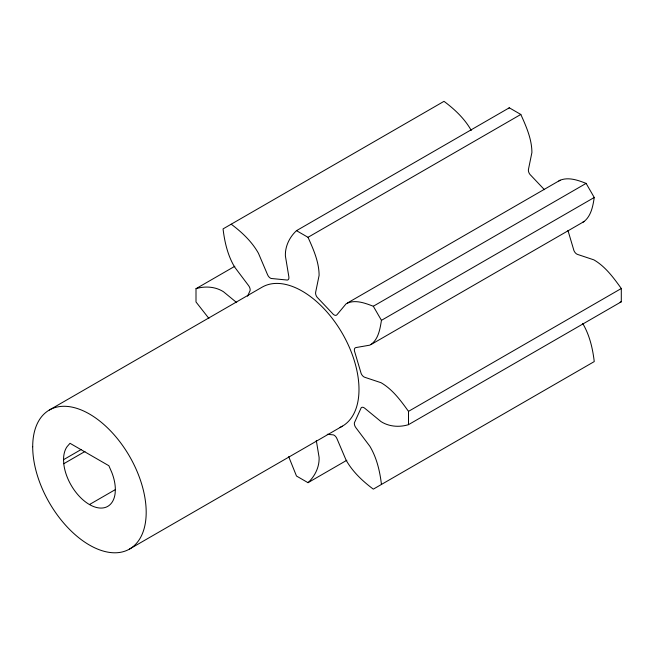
<?xml version="1.0" encoding="UTF-8"?>
<svg xmlns="http://www.w3.org/2000/svg" width="654" height="654" viewBox="0 0 654 654"><rect width="100%" height="100%" fill="white"/><g stroke="black" fill="none" stroke-linecap="round" stroke-linejoin="round"><path stroke-width="0.98" d="M231.197 224.199C241.857 232.162 251.888 241.563 258.444 253.278L267.576 274.754A4.725 2.73 60 0 0 272.195 278.571L286.297 279.961A4.725 2.73 60 0 0 288.864 276.863L285.397 255.951C284.997 246.394 289.558 237.083 296.491 230.666L308.009 237.312C313.421 249.321 319.07 261.992 319.103 275.408L315.637 292.322A4.725 2.73 60 0 0 318.204 298.387L332.306 313.266A4.725 2.73 60 0 0 336.924 314.795L346.056 303.865C354.542 299.025 364.957 303.088 373.311 306.244L381.446 320.346C380.007 329.158 378.323 340.211 369.886 345.14L355.858 347.585A4.725 2.73 60 0 0 354.869 352.343L360.706 372.003A4.725 2.73 60 0 0 364.67 377.252L381.053 382.713C392.653 389.449 400.804 400.673 408.497 411.366L408.497 424.659C399.471 427.463 389.13 426.751 381.053 421.626L364.67 408.17A4.725 2.73 60 0 0 360.706 408.84L354.869 421.748A4.725 2.73 60 0 0 355.858 427.659L369.886 446.306C376.761 457.841 379.884 471.223 381.446 484.442M347.299 303.088L560.102 180.226C568.628 176.817 578.038 180.234 586.115 183.39L594.249 197.483C592.949 206.051 591.2 215.91 583.981 221.592L371.178 344.454M247.547 296.205L249.64 291.594A4.725 2.73 60 0 0 248.643 285.684L234.614 267.036C227.747 255.501 224.616 242.119 223.055 228.9L444.001 101.337C454.661 109.3 464.692 118.701 471.248 130.424M508.371 108.662L509.294 107.804L520.813 114.45C526.225 126.467 531.874 139.13 531.906 152.546L528.44 169.46A4.725 2.73 60 0 0 531.007 175.525L544.439 189.701M288.684 456.631L296.491 476.03L308.009 482.677C314.942 476.267 319.504 466.956 319.103 457.391L316.299 440.461M558.859 181.003L560.102 180.226M208.904 318.441L196.004 301.976L196.004 288.684L234.86 266.252M296.491 230.666L509.294 107.804M308.009 237.312L520.813 114.45M49.32 410.033L262.123 287.171A80.254 46.336 60 0 1 343.563 335.608A80.254 46.336 60 0 1 339.892 427.438M63.544 459.688A36.632 21.149 60 0 1 67.019 446.739L70.011 443.298L108.883 465.738L111.875 472.638A36.632 21.149 60 0 1 115.349 489.593L115.129 493.369A36.632 21.149 60 0 1 89.451 504.545A36.632 21.149 60 0 1 63.765 463.719L63.544 459.688L81.202 449.494M63.765 463.719L84.955 451.489M373.311 306.244L586.115 183.39M381.446 320.346L594.249 197.483M89.451 504.545L115.047 489.772M129.574 549.033L342.377 426.171M408.497 411.366L621.3 288.504C613.607 277.811 605.457 266.587 593.857 259.851L577.474 254.39A4.725 2.73 60 0 1 573.509 249.141L567.95 230.421M308.009 482.677L346.857 460.244M408.497 424.659L621.3 301.796L621.3 288.504M582.689 222.278L583.981 221.592M196.004 288.684C205.029 285.88 215.37 286.591 223.447 291.717L236.707 302.614M620.09 302.173L621.3 301.796M327.27 434.281L332.306 434.779A4.725 2.73 60 0 1 336.924 438.589L346.056 460.064C352.612 471.779 362.643 481.18 373.311 489.143L594.249 361.588C592.688 348.369 589.565 334.979 582.689 323.444M32.7 446.772A80.254 46.336 60 0 0 117.818 552.663A80.254 46.336 60 0 0 117.818 439.169A80.254 46.336 60 0 0 32.7 446.772"/></g></svg>
